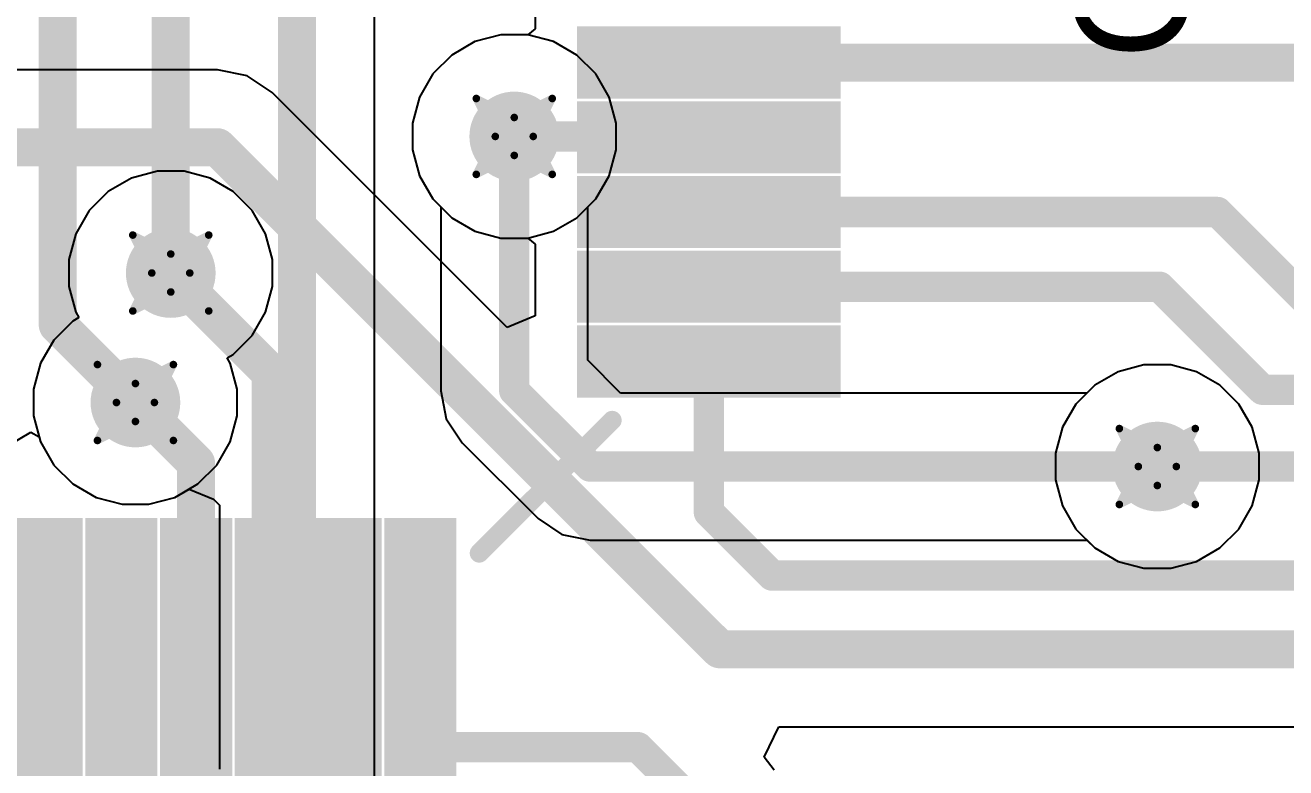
# Model space of a CAD drawing. Header units: inches. Extents: x -36 to 349, y -11 to 240.
# Drawn here: x 94.08 to 102.51, y 60.16 to 65.13 of the extents above; entities that cross this region are included whole.
import ezdxf

# ---------------------------------------------------------------- set-up
doc = ezdxf.new("R2010")
doc.units = ezdxf.units.IN
for name, color, linetype in [('Bottom Layer', 5, 'Continuous'), ('Drill Drawing', 1, 'Continuous'), ('Layer 1', 16, 'Continuous'), ('Layer 2', 76, 'Continuous'), ('Top Layer', 1, 'Continuous'), ('Top Overlay', 2, 'Continuous'), ('Top Paste', 8, 'Continuous'), ('Top Solder', 216, 'Continuous'), ('Via Holes', 16, 'Continuous')]:
    doc.layers.add(name, color=color, linetype=linetype)
doc.styles.add('Arial', font='', dxfattribs={"height": 0.2})
doc.styles.get('Arial').set_extended_font_data('Arial')

# ---------------------------------------------------------------- blocks, each defined once
blk = doc.blocks.new('LQFP_144_20_20__155')
at = {"layer": 'Top Layer'}
for points in [[(9.9, -6.61), (11.46, -6.61), (11.46, -6.89), (9.9, -6.89)], [(9.9, -7.11), (11.46, -7.11), (11.46, -7.39), (9.9, -7.39)], [(9.9, -7.61), (11.46, -7.61), (11.46, -7.89), (9.9, -7.89)], [(9.9, -8.11), (11.46, -8.11), (11.46, -8.39), (9.9, -8.39)], [(9.9, -8.61), (11.46, -8.61), (11.46, -8.89), (9.9, -8.89)], [(6.11, -11.46), (6.11, -9.9), (6.39, -9.9), (6.39, -11.46)], [(6.61, -11.46), (6.61, -9.9), (6.89, -9.9), (6.89, -11.46)], [(7.11, -11.46), (7.11, -9.9), (7.39, -9.9), (7.39, -11.46)], [(7.61, -11.46), (7.61, -9.9), (7.89, -9.9), (7.89, -11.46)], [(8.11, -11.46), (8.11, -9.9), (8.39, -9.9), (8.39, -11.46)], [(8.61, -11.46), (8.61, -9.9), (8.89, -9.9), (8.89, -11.46)]]:
    blk.add_hatch(color=1, dxfattribs=at).paths.add_polyline_path(points)
at = {"layer": 'Top Paste'}
for points in [[(9.9, -6.61), (11.46, -6.61), (11.46, -6.89), (9.9, -6.89)], [(9.9, -7.11), (11.46, -7.11), (11.46, -7.39), (9.9, -7.39)], [(9.9, -7.61), (11.46, -7.61), (11.46, -7.89), (9.9, -7.89)], [(9.9, -8.11), (11.46, -8.11), (11.46, -8.39), (9.9, -8.39)], [(9.9, -8.61), (11.46, -8.61), (11.46, -8.89), (9.9, -8.89)], [(6.11, -11.46), (6.11, -9.9), (6.39, -9.9), (6.39, -11.46)], [(6.61, -11.46), (6.61, -9.9), (6.89, -9.9), (6.89, -11.46)], [(7.11, -11.46), (7.11, -9.9), (7.39, -9.9), (7.39, -11.46)], [(7.61, -11.46), (7.61, -9.9), (7.89, -9.9), (7.89, -11.46)], [(8.11, -11.46), (8.11, -9.9), (8.39, -9.9), (8.39, -11.46)], [(8.61, -11.46), (8.61, -9.9), (8.89, -9.9), (8.89, -11.46)]]:
    blk.add_hatch(color=8, dxfattribs=at).paths.add_polyline_path(points)
at = {"layer": 'Top Solder'}
for points in [[(9.7984, -6.5084), (11.5616, -6.5084), (11.5616, -6.9916), (9.7984, -6.9916)], [(9.7984, -7.0084), (11.5616, -7.0084), (11.5616, -7.4916), (9.7984, -7.4916)], [(9.7984, -7.5084), (11.5616, -7.5084), (11.5616, -7.9916), (9.7984, -7.9916)], [(9.7984, -8.0084), (11.5616, -8.0084), (11.5616, -8.4916), (9.7984, -8.4916)], [(9.7984, -8.5084), (11.5616, -8.5084), (11.5616, -8.9916), (9.7984, -8.9916)], [(6.0084, -11.5616), (6.0084, -9.7984), (6.4916, -9.7984), (6.4916, -11.5616)], [(6.5084, -11.5616), (6.5084, -9.7984), (6.9916, -9.7984), (6.9916, -11.5616)], [(7.0084, -11.5616), (7.0084, -9.7984), (7.4916, -9.7984), (7.4916, -11.5616)], [(7.5084, -11.5616), (7.5084, -9.7984), (7.9916, -9.7984), (7.9916, -11.5616)], [(8.0084, -11.5616), (8.0084, -9.7984), (8.4916, -9.7984), (8.4916, -11.5616)], [(8.5084, -11.5616), (8.5084, -9.7984), (8.9916, -9.7984), (8.9916, -11.5616)]]:
    blk.add_hatch(color=216, dxfattribs=at).paths.add_polyline_path(points)
at = {"layer": 'Top Overlay'}
blk.add_lwpolyline([(9.144, -10.033, 0.127, 0.127, 0), (10.033, -9.144, 0.127, 0.127, 0)], format="xyseb", dxfattribs=at)
for points in [[(10.0013, -9.144, 0.0635, 0.0635, 1), (10.0648, -9.144, 0.0635, 0.0635, 1)], [(9.1122, -10.033, 0.0635, 0.0635, 1), (9.1758, -10.033, 0.0635, 0.0635, 1)]]:
    blk.add_lwpolyline(points, format="xyseb", close=True, dxfattribs=at)

msp = doc.modelspace()

# ---------------------------------------------------------------- hatches: boundary and pattern name
at = {"layer": 'Bottom Layer'}
h = msp.add_hatch(color=5, dxfattribs=at)
edge = h.paths.add_edge_path()
edge.add_arc((97.3473, 64.3835), 0.3, 0, 360)
h = msp.add_hatch(color=5, dxfattribs=at)
edge = h.paths.add_edge_path()
edge.add_arc((95.0498, 63.4696), 0.3, 0, 360)
h = msp.add_hatch(color=5, dxfattribs=at)
edge = h.paths.add_edge_path()
edge.add_arc((94.8135, 62.6029), 0.3, 0, 360)
h = msp.add_hatch(color=5, dxfattribs=at)
edge = h.paths.add_edge_path()
edge.add_arc((101.6486, 62.1745), 0.3, 0, 360)
at = {"layer": 'Layer 1'}
h = msp.add_hatch(color=16, dxfattribs=at)
edge = h.paths.add_edge_path()
edge.add_arc((97.3473, 64.3835), 0.3, 0, 360)
h = msp.add_hatch(color=16, dxfattribs=at)
edge = h.paths.add_edge_path()
edge.add_arc((95.0498, 63.4696), 0.3, 0, 360)
h = msp.add_hatch(color=16, dxfattribs=at)
edge = h.paths.add_edge_path()
edge.add_arc((94.8135, 62.6029), 0.3, 0, 360)
h = msp.add_hatch(color=16, dxfattribs=at)
edge = h.paths.add_edge_path()
edge.add_arc((101.6486, 62.1745), 0.3, 0, 360)
at = {"layer": 'Layer 2'}
h = msp.add_hatch(color=76, dxfattribs=at)
edge = h.paths.add_edge_path()
edge.add_arc((97.3473, 64.3835), 0.3, 0, 360)
h = msp.add_hatch(color=76, dxfattribs=at)
edge = h.paths.add_edge_path()
edge.add_arc((95.0498, 63.4696), 0.3, 0, 360)
h = msp.add_hatch(color=76, dxfattribs=at)
edge = h.paths.add_edge_path()
edge.add_arc((94.8135, 62.6029), 0.3, 0, 360)
h = msp.add_hatch(color=76, dxfattribs=at)
edge = h.paths.add_edge_path()
edge.add_arc((101.6486, 62.1745), 0.3, 0, 360)
at = {"layer": 'Top Layer'}
h = msp.add_hatch(color=1, dxfattribs=at)
edge = h.paths.add_edge_path()
edge.add_arc((97.3473, 64.3835), 0.3, 0, 360)
h = msp.add_hatch(color=1, dxfattribs=at)
edge = h.paths.add_edge_path()
edge.add_arc((95.0498, 63.4696), 0.3, 0, 360)
h = msp.add_hatch(color=1, dxfattribs=at)
edge = h.paths.add_edge_path()
edge.add_arc((94.8135, 62.6029), 0.3, 0, 360)
h = msp.add_hatch(color=1, dxfattribs=at)
edge = h.paths.add_edge_path()
edge.add_arc((101.6486, 62.1745), 0.3, 0, 360)
at = {"layer": 'Via Holes'}
h = msp.add_hatch(color=7, dxfattribs=at)
edge = h.paths.add_edge_path()
edge.add_arc((97.3473, 64.3835), 0.15, 0, 360)
h = msp.add_hatch(color=7, dxfattribs=at)
edge = h.paths.add_edge_path()
edge.add_arc((95.0498, 63.4696), 0.15, 0, 360)
h = msp.add_hatch(color=7, dxfattribs=at)
edge = h.paths.add_edge_path()
edge.add_arc((94.8135, 62.6029), 0.15, 0, 360)
h = msp.add_hatch(color=7, dxfattribs=at)
edge = h.paths.add_edge_path()
edge.add_arc((101.6486, 62.1745), 0.15, 0, 360)

# ---------------------------------------------------------------- linework, layer by layer
at = {"layer": 'Bottom Layer'}
for p, q in [((96.412, 59.9343), (96.412, 66.0782)), ((97.0845, 65.0181), (96.9292, 64.9284)), ((97.2577, 65.0645), (97.0845, 65.0181)), ((97.437, 65.0645), (97.2577, 65.0645)), ((97.6102, 65.0181), (97.437, 65.0645)), ((97.7655, 64.9284), (97.6102, 65.0181)), ((96.9292, 64.9284), (96.8024, 64.8016)), ((97.8922, 64.8016), (97.7655, 64.9284)), ((96.8024, 64.8016), (96.7127, 64.6463)), ((97.9819, 64.6463), (97.8922, 64.8016)), ((96.7127, 64.6463), (96.6663, 64.4731)), ((98.0283, 64.4731), (97.9819, 64.6463)), ((96.6663, 64.4731), (96.6663, 64.2938)), ((98.0283, 64.2938), (98.0283, 64.4731)), ((96.6663, 64.2938), (96.7127, 64.1206)), ((97.9819, 64.1206), (98.0283, 64.2938)), ((96.7127, 64.1206), (96.8024, 63.9653)), ((97.8922, 63.9653), (97.9819, 64.1206)), ((96.8024, 63.9653), (96.8553, 63.9125)), ((96.8553, 63.9125), (96.8553, 62.6817)), ((97.8394, 63.9125), (97.8922, 63.9653)), ((97.8394, 62.8855), (97.8394, 63.9125)), ((98.0583, 62.6665), (97.8394, 62.8855)), ((101.5589, 62.8555), (101.3857, 62.8091)), ((101.7382, 62.8555), (101.5589, 62.8555)), ((101.9114, 62.8091), (101.7382, 62.8555)), ((101.3857, 62.8091), (101.2304, 62.7194)), ((102.0667, 62.7194), (101.9114, 62.8091)), ((96.8553, 62.6817), (96.8927, 62.4934)), ((101.1775, 62.6665), (98.0583, 62.6665)), ((101.2304, 62.7194), (101.1775, 62.6665)), ((102.1935, 62.5926), (102.0667, 62.7194)), ((102.2831, 62.4374), (102.1935, 62.5926)), ((96.8927, 62.4934), (96.9994, 62.3338)), ((93.9103, 62.2851), (94.1133, 62.4052)), ((94.1133, 62.4052), (94.1697, 62.3743)), ((102.3296, 62.2642), (102.2831, 62.4374)), ((94.1697, 62.3743), (94.1789, 62.3401)), ((94.1789, 62.3401), (94.2685, 62.1848)), ((96.9994, 62.3338), (97.5066, 61.8266)), ((102.3296, 62.0848), (102.3296, 62.2642)), ((94.2685, 62.1848), (94.3953, 62.058)), ((94.3953, 62.058), (94.5506, 61.9683)), ((102.2831, 61.9116), (102.3296, 62.0848)), ((95.0763, 61.9683), (95.173, 62.0242)), ((95.173, 62.0242), (95.3356, 61.9553)), ((94.5506, 61.9683), (94.7238, 61.9219)), ((94.7238, 61.9219), (94.9031, 61.9219)), ((94.9031, 61.9219), (95.0763, 61.9683)), ((95.3356, 61.9553), (95.376, 61.9153)), ((95.376, 61.9153), (95.376, 60.1489)), ((102.1935, 61.7564), (102.2831, 61.9116)), ((97.5066, 61.8266), (97.6662, 61.7199)), ((97.6662, 61.7199), (97.8545, 61.6824)), ((102.0667, 61.6296), (102.1935, 61.7564)), ((97.8545, 61.6824), (101.1775, 61.6824)), ((101.1775, 61.6824), (101.2304, 61.6296)), ((101.2304, 61.6296), (101.3857, 61.5399)), ((101.9114, 61.5399), (102.0667, 61.6296)), ((101.3857, 61.5399), (101.5589, 61.4935)), ((101.5589, 61.4935), (101.7382, 61.4935)), ((101.7382, 61.4935), (101.9114, 61.5399))]:
    msp.add_line(p, q, dxfattribs=at)
for points in [[(95.894, 59.9343, 0.254, 0.254, 0), (95.894, 66.0782, 0.254, 0.254, 0)], [(95.0498, 63.4696, 0.254, 0.254, 0), (95.0498, 65.6969, 0.254, 0.254, 0)], [(94.2938, 63.1226, 0.254, 0.254, 0), (94.2938, 65.3605, 0.254, 0.254, 0)], [(97.3473, 62.6817, 0.2032, 0.2032, 0), (97.3473, 64.3835, 0.2032, 0.2032, 0)], [(94.2938, 63.1226, 0.254, 0.254, 0), (94.8135, 62.6029, 0.254, 0.254, 0)], [(97.3473, 62.6817, 0.2032, 0.2032, 0), (97.8545, 62.1745, 0.2032, 0.2032, 0)], [(97.8545, 62.1745, 0.2032, 0.2032, 0), (101.6486, 62.1745, 0.2032, 0.2032, 0)]]:
    msp.add_lwpolyline(points, format="xyseb", dxfattribs=at)
for points in [[(97.2965, 64.3835, 0.1016, 0.1016, 1), (97.3981, 64.3835, 0.1016, 0.1016, 1)], [(94.9863, 63.4696, 0.127, 0.127, 1), (95.1133, 63.4696, 0.127, 0.127, 1)], [(94.2303, 63.1226, 0.127, 0.127, 1), (94.3573, 63.1226, 0.127, 0.127, 1)], [(94.2303, 63.1226, 0.127, 0.127, 1), (94.3573, 63.1226, 0.127, 0.127, 1)], [(97.2965, 62.6817, 0.1016, 0.1016, 1), (97.3981, 62.6817, 0.1016, 0.1016, 1)], [(97.2965, 62.6817, 0.1016, 0.1016, 1), (97.3981, 62.6817, 0.1016, 0.1016, 1)], [(94.75, 62.6029, 0.127, 0.127, 1), (94.877, 62.6029, 0.127, 0.127, 1)], [(97.8037, 62.1745, 0.1016, 0.1016, 1), (97.9053, 62.1745, 0.1016, 0.1016, 1)], [(97.8037, 62.1745, 0.1016, 0.1016, 1), (97.9053, 62.1745, 0.1016, 0.1016, 1)], [(101.5978, 62.1745, 0.1016, 0.1016, 1), (101.6994, 62.1745, 0.1016, 0.1016, 1)]]:
    msp.add_lwpolyline(points, format="xyseb", close=True, dxfattribs=at)
at = {"layer": 'Drill Drawing'}
for points in [[(97.0933, 64.6375, 0.0508, 0.0508, 0), (97.3473, 64.5105, 0.0508, 0.0508, 0)], [(97.0933, 64.6375, 0.0508, 0.0508, 0), (97.2203, 64.3835, 0.0508, 0.0508, 0)], [(97.3473, 64.5105, 0.0508, 0.0508, 0), (97.6013, 64.6375, 0.0508, 0.0508, 0)], [(97.4743, 64.3835, 0.0508, 0.0508, 0), (97.6013, 64.6375, 0.0508, 0.0508, 0)], [(97.0933, 64.1295, 0.0508, 0.0508, 0), (97.2203, 64.3835, 0.0508, 0.0508, 0)], [(97.4743, 64.3835, 0.0508, 0.0508, 0), (97.6013, 64.1295, 0.0508, 0.0508, 0)], [(97.0933, 64.1295, 0.0508, 0.0508, 0), (97.3473, 64.2565, 0.0508, 0.0508, 0)], [(97.3473, 64.2565, 0.0508, 0.0508, 0), (97.6013, 64.1295, 0.0508, 0.0508, 0)], [(94.7958, 63.7236, 0.0508, 0.0508, 0), (95.0498, 63.5966, 0.0508, 0.0508, 0)], [(94.7958, 63.7236, 0.0508, 0.0508, 0), (94.9228, 63.4696, 0.0508, 0.0508, 0)], [(95.0498, 63.5966, 0.0508, 0.0508, 0), (95.3038, 63.7236, 0.0508, 0.0508, 0)], [(95.1768, 63.4696, 0.0508, 0.0508, 0), (95.3038, 63.7236, 0.0508, 0.0508, 0)], [(94.7958, 63.2156, 0.0508, 0.0508, 0), (94.9228, 63.4696, 0.0508, 0.0508, 0)], [(95.1768, 63.4696, 0.0508, 0.0508, 0), (95.3038, 63.2156, 0.0508, 0.0508, 0)], [(94.7958, 63.2156, 0.0508, 0.0508, 0), (95.0498, 63.3426, 0.0508, 0.0508, 0)], [(95.0498, 63.3426, 0.0508, 0.0508, 0), (95.3038, 63.2156, 0.0508, 0.0508, 0)], [(94.5595, 62.8569, 0.0508, 0.0508, 0), (94.8135, 62.7299, 0.0508, 0.0508, 0)], [(94.5595, 62.8569, 0.0508, 0.0508, 0), (94.6865, 62.6029, 0.0508, 0.0508, 0)], [(94.8135, 62.7299, 0.0508, 0.0508, 0), (95.0675, 62.8569, 0.0508, 0.0508, 0)], [(94.9405, 62.6029, 0.0508, 0.0508, 0), (95.0675, 62.8569, 0.0508, 0.0508, 0)], [(94.5595, 62.3489, 0.0508, 0.0508, 0), (94.6865, 62.6029, 0.0508, 0.0508, 0)], [(94.9405, 62.6029, 0.0508, 0.0508, 0), (95.0675, 62.3489, 0.0508, 0.0508, 0)], [(94.5595, 62.3489, 0.0508, 0.0508, 0), (94.8135, 62.4759, 0.0508, 0.0508, 0)], [(94.8135, 62.4759, 0.0508, 0.0508, 0), (95.0675, 62.3489, 0.0508, 0.0508, 0)], [(101.3946, 62.4285, 0.0508, 0.0508, 0), (101.6486, 62.3015, 0.0508, 0.0508, 0)], [(101.3946, 62.4285, 0.0508, 0.0508, 0), (101.5216, 62.1745, 0.0508, 0.0508, 0)], [(101.6486, 62.3015, 0.0508, 0.0508, 0), (101.9026, 62.4285, 0.0508, 0.0508, 0)], [(101.7756, 62.1745, 0.0508, 0.0508, 0), (101.9026, 62.4285, 0.0508, 0.0508, 0)], [(101.3946, 61.9205, 0.0508, 0.0508, 0), (101.5216, 62.1745, 0.0508, 0.0508, 0)], [(101.7756, 62.1745, 0.0508, 0.0508, 0), (101.9026, 61.9205, 0.0508, 0.0508, 0)], [(101.3946, 61.9205, 0.0508, 0.0508, 0), (101.6486, 62.0475, 0.0508, 0.0508, 0)], [(101.6486, 62.0475, 0.0508, 0.0508, 0), (101.9026, 61.9205, 0.0508, 0.0508, 0)]]:
    msp.add_lwpolyline(points, format="xyseb", dxfattribs=at)
for points in [[(97.0806, 64.6375, 0.0254, 0.0254, 1), (97.106, 64.6375, 0.0254, 0.0254, 1)], [(97.0806, 64.6375, 0.0254, 0.0254, 1), (97.106, 64.6375, 0.0254, 0.0254, 1)], [(97.5886, 64.6375, 0.0254, 0.0254, 1), (97.614, 64.6375, 0.0254, 0.0254, 1)], [(97.5886, 64.6375, 0.0254, 0.0254, 1), (97.614, 64.6375, 0.0254, 0.0254, 1)], [(97.3346, 64.5105, 0.0254, 0.0254, 1), (97.36, 64.5105, 0.0254, 0.0254, 1)], [(97.3346, 64.5105, 0.0254, 0.0254, 1), (97.36, 64.5105, 0.0254, 0.0254, 1)], [(97.2076, 64.3835, 0.0254, 0.0254, 1), (97.233, 64.3835, 0.0254, 0.0254, 1)], [(97.2076, 64.3835, 0.0254, 0.0254, 1), (97.233, 64.3835, 0.0254, 0.0254, 1)], [(97.4616, 64.3835, 0.0254, 0.0254, 1), (97.487, 64.3835, 0.0254, 0.0254, 1)], [(97.4616, 64.3835, 0.0254, 0.0254, 1), (97.487, 64.3835, 0.0254, 0.0254, 1)], [(97.3346, 64.2565, 0.0254, 0.0254, 1), (97.36, 64.2565, 0.0254, 0.0254, 1)], [(97.3346, 64.2565, 0.0254, 0.0254, 1), (97.36, 64.2565, 0.0254, 0.0254, 1)], [(97.0806, 64.1295, 0.0254, 0.0254, 1), (97.106, 64.1295, 0.0254, 0.0254, 1)], [(97.0806, 64.1295, 0.0254, 0.0254, 1), (97.106, 64.1295, 0.0254, 0.0254, 1)], [(97.5886, 64.1295, 0.0254, 0.0254, 1), (97.614, 64.1295, 0.0254, 0.0254, 1)], [(97.5886, 64.1295, 0.0254, 0.0254, 1), (97.614, 64.1295, 0.0254, 0.0254, 1)], [(94.7831, 63.7236, 0.0254, 0.0254, 1), (94.8085, 63.7236, 0.0254, 0.0254, 1)], [(94.7831, 63.7236, 0.0254, 0.0254, 1), (94.8085, 63.7236, 0.0254, 0.0254, 1)], [(95.2911, 63.7236, 0.0254, 0.0254, 1), (95.3165, 63.7236, 0.0254, 0.0254, 1)], [(95.2911, 63.7236, 0.0254, 0.0254, 1), (95.3165, 63.7236, 0.0254, 0.0254, 1)], [(95.0371, 63.5966, 0.0254, 0.0254, 1), (95.0625, 63.5966, 0.0254, 0.0254, 1)], [(95.0371, 63.5966, 0.0254, 0.0254, 1), (95.0625, 63.5966, 0.0254, 0.0254, 1)], [(94.9101, 63.4696, 0.0254, 0.0254, 1), (94.9355, 63.4696, 0.0254, 0.0254, 1)], [(94.9101, 63.4696, 0.0254, 0.0254, 1), (94.9355, 63.4696, 0.0254, 0.0254, 1)], [(95.1641, 63.4696, 0.0254, 0.0254, 1), (95.1895, 63.4696, 0.0254, 0.0254, 1)], [(95.1641, 63.4696, 0.0254, 0.0254, 1), (95.1895, 63.4696, 0.0254, 0.0254, 1)], [(95.0371, 63.3426, 0.0254, 0.0254, 1), (95.0625, 63.3426, 0.0254, 0.0254, 1)], [(95.0371, 63.3426, 0.0254, 0.0254, 1), (95.0625, 63.3426, 0.0254, 0.0254, 1)], [(94.7831, 63.2156, 0.0254, 0.0254, 1), (94.8085, 63.2156, 0.0254, 0.0254, 1)], [(94.7831, 63.2156, 0.0254, 0.0254, 1), (94.8085, 63.2156, 0.0254, 0.0254, 1)], [(95.2911, 63.2156, 0.0254, 0.0254, 1), (95.3165, 63.2156, 0.0254, 0.0254, 1)], [(95.2911, 63.2156, 0.0254, 0.0254, 1), (95.3165, 63.2156, 0.0254, 0.0254, 1)], [(94.5468, 62.8569, 0.0254, 0.0254, 1), (94.5722, 62.8569, 0.0254, 0.0254, 1)], [(94.5468, 62.8569, 0.0254, 0.0254, 1), (94.5722, 62.8569, 0.0254, 0.0254, 1)], [(95.0548, 62.8569, 0.0254, 0.0254, 1), (95.0802, 62.8569, 0.0254, 0.0254, 1)], [(95.0548, 62.8569, 0.0254, 0.0254, 1), (95.0802, 62.8569, 0.0254, 0.0254, 1)], [(94.8008, 62.7299, 0.0254, 0.0254, 1), (94.8262, 62.7299, 0.0254, 0.0254, 1)], [(94.8008, 62.7299, 0.0254, 0.0254, 1), (94.8262, 62.7299, 0.0254, 0.0254, 1)], [(94.6738, 62.6029, 0.0254, 0.0254, 1), (94.6992, 62.6029, 0.0254, 0.0254, 1)], [(94.6738, 62.6029, 0.0254, 0.0254, 1), (94.6992, 62.6029, 0.0254, 0.0254, 1)], [(94.9278, 62.6029, 0.0254, 0.0254, 1), (94.9532, 62.6029, 0.0254, 0.0254, 1)], [(94.9278, 62.6029, 0.0254, 0.0254, 1), (94.9532, 62.6029, 0.0254, 0.0254, 1)], [(94.8008, 62.4759, 0.0254, 0.0254, 1), (94.8262, 62.4759, 0.0254, 0.0254, 1)], [(94.8008, 62.4759, 0.0254, 0.0254, 1), (94.8262, 62.4759, 0.0254, 0.0254, 1)], [(101.3819, 62.4285, 0.0254, 0.0254, 1), (101.4073, 62.4285, 0.0254, 0.0254, 1)], [(101.3819, 62.4285, 0.0254, 0.0254, 1), (101.4073, 62.4285, 0.0254, 0.0254, 1)], [(101.8899, 62.4285, 0.0254, 0.0254, 1), (101.9153, 62.4285, 0.0254, 0.0254, 1)], [(101.8899, 62.4285, 0.0254, 0.0254, 1), (101.9153, 62.4285, 0.0254, 0.0254, 1)], [(94.5468, 62.3489, 0.0254, 0.0254, 1), (94.5722, 62.3489, 0.0254, 0.0254, 1)], [(94.5468, 62.3489, 0.0254, 0.0254, 1), (94.5722, 62.3489, 0.0254, 0.0254, 1)], [(95.0548, 62.3489, 0.0254, 0.0254, 1), (95.0802, 62.3489, 0.0254, 0.0254, 1)], [(95.0548, 62.3489, 0.0254, 0.0254, 1), (95.0802, 62.3489, 0.0254, 0.0254, 1)], [(101.6359, 62.3015, 0.0254, 0.0254, 1), (101.6613, 62.3015, 0.0254, 0.0254, 1)], [(101.6359, 62.3015, 0.0254, 0.0254, 1), (101.6613, 62.3015, 0.0254, 0.0254, 1)], [(101.5089, 62.1745, 0.0254, 0.0254, 1), (101.5343, 62.1745, 0.0254, 0.0254, 1)], [(101.5089, 62.1745, 0.0254, 0.0254, 1), (101.5343, 62.1745, 0.0254, 0.0254, 1)], [(101.7629, 62.1745, 0.0254, 0.0254, 1), (101.7883, 62.1745, 0.0254, 0.0254, 1)], [(101.7629, 62.1745, 0.0254, 0.0254, 1), (101.7883, 62.1745, 0.0254, 0.0254, 1)], [(101.6359, 62.0475, 0.0254, 0.0254, 1), (101.6613, 62.0475, 0.0254, 0.0254, 1)], [(101.6359, 62.0475, 0.0254, 0.0254, 1), (101.6613, 62.0475, 0.0254, 0.0254, 1)], [(101.3819, 61.9205, 0.0254, 0.0254, 1), (101.4073, 61.9205, 0.0254, 0.0254, 1)], [(101.3819, 61.9205, 0.0254, 0.0254, 1), (101.4073, 61.9205, 0.0254, 0.0254, 1)], [(101.8899, 61.9205, 0.0254, 0.0254, 1), (101.9153, 61.9205, 0.0254, 0.0254, 1)], [(101.8899, 61.9205, 0.0254, 0.0254, 1), (101.9153, 61.9205, 0.0254, 0.0254, 1)]]:
    msp.add_lwpolyline(points, format="xyseb", close=True, dxfattribs=at)
at = {"layer": 'Layer 1'}
for p, q in [((97.0845, 65.0181), (96.9292, 64.9284)), ((97.2577, 65.0645), (97.0845, 65.0181)), ((97.437, 65.0645), (97.2577, 65.0645)), ((97.6102, 65.0181), (97.437, 65.0645)), ((97.7655, 64.9284), (97.6102, 65.0181)), ((96.9292, 64.9284), (96.8024, 64.8016)), ((97.8922, 64.8016), (97.7655, 64.9284)), ((96.8024, 64.8016), (96.7127, 64.6463)), ((97.9819, 64.6463), (97.8922, 64.8016)), ((96.7127, 64.6463), (96.6663, 64.4731)), ((98.0283, 64.4731), (97.9819, 64.6463)), ((96.6663, 64.4731), (96.6663, 64.2938)), ((98.0283, 64.2938), (98.0283, 64.4731)), ((96.6663, 64.2938), (96.7127, 64.1206)), ((97.9819, 64.1206), (98.0283, 64.2938)), ((94.787, 64.1042), (94.6317, 64.0145)), ((94.9602, 64.1506), (94.787, 64.1042)), ((95.1395, 64.1506), (94.9602, 64.1506)), ((95.3127, 64.1042), (95.1395, 64.1506)), ((95.468, 64.0145), (95.3127, 64.1042)), ((96.7127, 64.1206), (96.8024, 63.9653)), ((97.8922, 63.9653), (97.9819, 64.1206)), ((94.6317, 64.0145), (94.5049, 63.8877)), ((95.5948, 63.8877), (95.468, 64.0145)), ((96.8024, 63.9653), (96.9292, 63.8386)), ((97.7655, 63.8386), (97.8922, 63.9653)), ((94.5049, 63.8877), (94.4152, 63.7324)), ((95.6844, 63.7324), (95.5948, 63.8877)), ((96.9292, 63.8386), (97.0845, 63.7489)), ((97.6102, 63.7489), (97.7655, 63.8386)), ((97.0845, 63.7489), (97.2577, 63.7025)), ((97.437, 63.7025), (97.6102, 63.7489)), ((94.4152, 63.7324), (94.3688, 63.5592)), ((95.7308, 63.5592), (95.6844, 63.7324)), ((97.2577, 63.7025), (97.437, 63.7025)), ((94.3688, 63.5592), (94.3688, 63.3799)), ((95.7308, 63.3799), (95.7308, 63.5592)), ((94.3688, 63.3799), (94.4152, 63.2067)), ((95.6844, 63.2067), (95.7308, 63.3799)), ((94.4357, 63.1712), (94.3953, 63.1479)), ((94.4152, 63.2067), (94.4357, 63.1712)), ((95.5948, 63.0514), (95.6844, 63.2067)), ((94.3953, 63.1479), (94.2685, 63.0211)), ((94.2685, 63.0211), (94.1789, 62.8658)), ((95.468, 62.9246), (95.5948, 63.0514)), ((95.4276, 62.9013), (95.468, 62.9246)), ((95.4481, 62.8658), (95.4276, 62.9013)), ((94.1789, 62.8658), (94.1325, 62.6926)), ((95.4945, 62.6926), (95.4481, 62.8658)), ((101.5589, 62.8555), (101.3857, 62.8091)), ((101.7382, 62.8555), (101.5589, 62.8555)), ((101.9114, 62.8091), (101.7382, 62.8555)), ((101.3857, 62.8091), (101.2304, 62.7194)), ((102.0667, 62.7194), (101.9114, 62.8091)), ((94.1325, 62.6926), (94.1325, 62.5133)), ((95.4945, 62.5133), (95.4945, 62.6926)), ((101.2304, 62.7194), (101.1036, 62.5926)), ((102.1935, 62.5926), (102.0667, 62.7194)), ((101.1036, 62.5926), (101.014, 62.4374)), ((102.2831, 62.4374), (102.1935, 62.5926)), ((94.1325, 62.5133), (94.1789, 62.3401)), ((95.4481, 62.3401), (95.4945, 62.5133)), ((101.014, 62.4374), (100.9676, 62.2642)), ((102.3296, 62.2642), (102.2831, 62.4374)), ((94.1789, 62.3401), (94.2685, 62.1848)), ((95.3584, 62.1848), (95.4481, 62.3401)), ((100.9676, 62.2642), (100.9676, 62.0848)), ((102.3296, 62.0848), (102.3296, 62.2642)), ((94.2685, 62.1848), (94.3953, 62.058)), ((95.2316, 62.058), (95.3584, 62.1848)), ((94.3953, 62.058), (94.5506, 61.9683)), ((95.0763, 61.9683), (95.2316, 62.058)), ((100.9676, 62.0848), (101.014, 61.9116)), ((102.2831, 61.9116), (102.3296, 62.0848)), ((94.5506, 61.9683), (94.7238, 61.9219)), ((94.7238, 61.9219), (94.9031, 61.9219)), ((94.9031, 61.9219), (95.0763, 61.9683)), ((101.014, 61.9116), (101.1036, 61.7564)), ((102.1935, 61.7564), (102.2831, 61.9116)), ((101.1036, 61.7564), (101.2304, 61.6296)), ((102.0667, 61.6296), (102.1935, 61.7564)), ((101.2304, 61.6296), (101.3857, 61.5399)), ((101.9114, 61.5399), (102.0667, 61.6296)), ((101.3857, 61.5399), (101.5589, 61.4935)), ((101.5589, 61.4935), (101.7382, 61.4935)), ((101.7382, 61.4935), (101.9114, 61.5399))]:
    msp.add_line(p, q, dxfattribs=at)
at = {"layer": 'Layer 2'}
for p, q in [((97.0845, 65.0181), (96.9292, 64.9284)), ((97.2577, 65.0645), (97.0845, 65.0181)), ((97.437, 65.0645), (97.2577, 65.0645)), ((97.6102, 65.0181), (97.437, 65.0645)), ((97.7655, 64.9284), (97.6102, 65.0181)), ((96.9292, 64.9284), (96.8024, 64.8016)), ((97.8922, 64.8016), (97.7655, 64.9284)), ((96.8024, 64.8016), (96.7127, 64.6463)), ((97.9819, 64.6463), (97.8922, 64.8016)), ((96.7127, 64.6463), (96.6663, 64.4731)), ((98.0283, 64.4731), (97.9819, 64.6463)), ((96.6663, 64.4731), (96.6663, 64.2938)), ((98.0283, 64.2938), (98.0283, 64.4731)), ((96.6663, 64.2938), (96.7127, 64.1206)), ((97.9819, 64.1206), (98.0283, 64.2938)), ((94.787, 64.1042), (94.6317, 64.0145)), ((94.9602, 64.1506), (94.787, 64.1042)), ((95.1395, 64.1506), (94.9602, 64.1506)), ((95.3127, 64.1042), (95.1395, 64.1506)), ((95.468, 64.0145), (95.3127, 64.1042)), ((96.7127, 64.1206), (96.8024, 63.9653)), ((97.8922, 63.9653), (97.9819, 64.1206)), ((94.6317, 64.0145), (94.5049, 63.8877)), ((95.5948, 63.8877), (95.468, 64.0145)), ((96.8024, 63.9653), (96.9292, 63.8386)), ((97.7655, 63.8386), (97.8922, 63.9653)), ((94.5049, 63.8877), (94.4152, 63.7324)), ((95.6844, 63.7324), (95.5948, 63.8877)), ((96.9292, 63.8386), (97.0845, 63.7489)), ((97.6102, 63.7489), (97.7655, 63.8386)), ((97.0845, 63.7489), (97.2577, 63.7025)), ((97.437, 63.7025), (97.6102, 63.7489)), ((94.4152, 63.7324), (94.3688, 63.5592)), ((95.7308, 63.5592), (95.6844, 63.7324)), ((97.2577, 63.7025), (97.437, 63.7025)), ((94.3688, 63.5592), (94.3688, 63.3799)), ((95.7308, 63.3799), (95.7308, 63.5592)), ((94.3688, 63.3799), (94.4152, 63.2067)), ((95.6844, 63.2067), (95.7308, 63.3799)), ((94.4357, 63.1712), (94.3953, 63.1479)), ((94.4152, 63.2067), (94.4357, 63.1712)), ((95.5948, 63.0514), (95.6844, 63.2067)), ((94.3953, 63.1479), (94.2685, 63.0211)), ((94.2685, 63.0211), (94.1789, 62.8658)), ((95.468, 62.9246), (95.5948, 63.0514)), ((95.4276, 62.9013), (95.468, 62.9246)), ((95.4481, 62.8658), (95.4276, 62.9013)), ((94.1789, 62.8658), (94.1325, 62.6926)), ((95.4945, 62.6926), (95.4481, 62.8658)), ((101.5589, 62.8555), (101.3857, 62.8091)), ((101.7382, 62.8555), (101.5589, 62.8555)), ((101.9114, 62.8091), (101.7382, 62.8555)), ((101.3857, 62.8091), (101.2304, 62.7194)), ((102.0667, 62.7194), (101.9114, 62.8091)), ((94.1325, 62.6926), (94.1325, 62.5133)), ((95.4945, 62.5133), (95.4945, 62.6926)), ((101.2304, 62.7194), (101.1036, 62.5926)), ((102.1935, 62.5926), (102.0667, 62.7194)), ((101.1036, 62.5926), (101.014, 62.4374)), ((102.2831, 62.4374), (102.1935, 62.5926)), ((94.1325, 62.5133), (94.1789, 62.3401)), ((95.4481, 62.3401), (95.4945, 62.5133)), ((101.014, 62.4374), (100.9676, 62.2642)), ((102.3296, 62.2642), (102.2831, 62.4374)), ((94.1789, 62.3401), (94.2685, 62.1848)), ((95.3584, 62.1848), (95.4481, 62.3401)), ((100.9676, 62.2642), (100.9676, 62.0848)), ((102.3296, 62.0848), (102.3296, 62.2642)), ((94.2685, 62.1848), (94.3953, 62.058)), ((95.2316, 62.058), (95.3584, 62.1848)), ((94.3953, 62.058), (94.5506, 61.9683)), ((95.0763, 61.9683), (95.2316, 62.058)), ((100.9676, 62.0848), (101.014, 61.9116)), ((102.2831, 61.9116), (102.3296, 62.0848)), ((94.5506, 61.9683), (94.7238, 61.9219)), ((94.7238, 61.9219), (94.9031, 61.9219)), ((94.9031, 61.9219), (95.0763, 61.9683)), ((101.014, 61.9116), (101.1036, 61.7564)), ((102.1935, 61.7564), (102.2831, 61.9116)), ((101.1036, 61.7564), (101.2304, 61.6296)), ((102.0667, 61.6296), (102.1935, 61.7564)), ((101.2304, 61.6296), (101.3857, 61.5399)), ((101.9114, 61.5399), (102.0667, 61.6296)), ((101.3857, 61.5399), (101.5589, 61.4935)), ((101.5589, 61.4935), (101.7382, 61.4935)), ((101.7382, 61.4935), (101.9114, 61.5399))]:
    msp.add_line(p, q, dxfattribs=at)
at = {"layer": 'Top Layer'}
for p, q in [((97.4882, 66.36), (97.4882, 65.1038)), ((97.4882, 65.1038), (97.437, 65.0645)), ((97.0845, 65.0181), (96.9292, 64.9284)), ((97.2577, 65.0645), (97.0845, 65.0181)), ((97.437, 65.0645), (97.2577, 65.0645)), ((96.9292, 64.9284), (96.8024, 64.8016)), ((95.362, 64.8295), (86.5276, 64.8295)), ((95.5602, 64.7901), (95.362, 64.8295)), ((95.7282, 64.6778), (95.5602, 64.7901)), ((96.8024, 64.8016), (96.7127, 64.6463)), ((97.3005, 63.1056), (95.7282, 64.6778)), ((96.7127, 64.6463), (96.6663, 64.4731)), ((96.6663, 64.4731), (96.6663, 64.2938)), ((96.6663, 64.2938), (96.7127, 64.1206)), ((96.7127, 64.1206), (96.8024, 63.9653)), ((96.8024, 63.9653), (96.9292, 63.8386)), ((96.9292, 63.8386), (97.0845, 63.7489)), ((97.0845, 63.7489), (97.2577, 63.7025)), ((97.2577, 63.7025), (97.437, 63.7025)), ((97.437, 63.7025), (97.4882, 63.6632)), ((97.4882, 63.6632), (97.4882, 63.1833)), ((97.4882, 63.1833), (97.3005, 63.1056)), ((99.0181, 60.2301), (99.1178, 60.4333)), ((99.1178, 60.4333), (102.8275, 60.4333)), ((99.0849, 60.1437), (99.0181, 60.2301))]:
    msp.add_line(p, q, dxfattribs=at)
for points in [[(98.6492, 64.878, 0.254, 0.254, 0), (123.2834, 64.878, 0.254, 0.254, 0)], [(83.8521, 64.3116, 0.254, 0.254, 0), (95.362, 64.3116, 0.254, 0.254, 0)], [(95.362, 64.3116, 0.254, 0.254, 0), (98.7222, 60.9513, 0.254, 0.254, 0)], [(97.3473, 64.3835, 0.2032, 0.2032, 0), (98.6437, 64.3835, 0.2032, 0.2032, 0)], [(98.6437, 64.3835, 0.2032, 0.2032, 0), (98.6492, 64.378, 0.2032, 0.2032, 0)], [(98.6492, 63.878, 0.2032, 0.2032, 0), (102.0508, 63.878, 0.2032, 0.2032, 0)], [(102.0508, 63.878, 0.2032, 0.2032, 0), (102.6908, 63.238, 0.2032, 0.2032, 0)], [(95.0498, 63.4696, 0.254, 0.254, 0), (95.7177, 62.8017, 0.254, 0.254, 0)], [(98.6492, 63.378, 0.2032, 0.2032, 0), (101.6626, 63.378, 0.2032, 0.2032, 0)], [(101.6626, 63.378, 0.2032, 0.2032, 0), (102.3526, 62.6881, 0.2032, 0.2032, 0)], [(95.7177, 60.9495, 0.254, 0.254, 0), (95.7177, 62.8017, 0.254, 0.254, 0)], [(98.6492, 61.8684, 0.2032, 0.2032, 0), (98.6492, 62.878, 0.2032, 0.2032, 0)], [(102.3526, 62.6881, 0.2032, 0.2032, 0), (122.0526, 62.6881, 0.2032, 0.2032, 0)], [(94.8135, 62.6029, 0.254, 0.254, 0), (95.2192, 62.1972, 0.254, 0.254, 0)], [(95.2192, 60.948, 0.254, 0.254, 0), (95.2192, 62.1972, 0.254, 0.254, 0)], [(101.6486, 62.1745, 0.2032, 0.2032, 0), (121.7243, 62.1745, 0.2032, 0.2032, 0)], [(98.6492, 61.8684, 0.2032, 0.2032, 0), (99.0732, 61.4444, 0.2032, 0.2032, 0)], [(99.0732, 61.4444, 0.2032, 0.2032, 0), (121.638, 61.4444, 0.2032, 0.2032, 0)], [(94.7192, 59.7596, 0.254, 0.254, 0), (94.7192, 60.948, 0.254, 0.254, 0)], [(95.7177, 60.9495, 0.254, 0.254, 0), (95.7192, 60.948, 0.254, 0.254, 0)], [(96.2192, 58.5724, 0.2032, 0.2032, 0), (96.2192, 60.948, 0.2032, 0.2032, 0)], [(98.7222, 60.9513, 0.254, 0.254, 0), (121.2766, 60.9513, 0.254, 0.254, 0)], [(96.7576, 60.2962, 0.2032, 0.2032, 0), (98.1747, 60.2962, 0.2032, 0.2032, 0)], [(98.1747, 60.2962, 0.2032, 0.2032, 0), (99.0182, 59.4528, 0.2032, 0.2032, 0)]]:
    msp.add_lwpolyline(points, format="xyseb", dxfattribs=at)
for points in [[(98.5857, 64.878, 0.127, 0.127, 1), (98.7127, 64.878, 0.127, 0.127, 1)], [(95.2985, 64.3116, 0.127, 0.127, 1), (95.4255, 64.3116, 0.127, 0.127, 1)], [(95.2985, 64.3116, 0.127, 0.127, 1), (95.4255, 64.3116, 0.127, 0.127, 1)], [(97.2965, 64.3835, 0.1016, 0.1016, 1), (97.3981, 64.3835, 0.1016, 0.1016, 1)], [(98.5929, 64.3835, 0.1016, 0.1016, 1), (98.6945, 64.3835, 0.1016, 0.1016, 1)], [(98.5929, 64.3835, 0.1016, 0.1016, 1), (98.6945, 64.3835, 0.1016, 0.1016, 1)], [(98.5984, 64.378, 0.1016, 0.1016, 1), (98.7, 64.378, 0.1016, 0.1016, 1)], [(98.5984, 63.878, 0.1016, 0.1016, 1), (98.7, 63.878, 0.1016, 0.1016, 1)], [(102, 63.878, 0.1016, 0.1016, 1), (102.1016, 63.878, 0.1016, 0.1016, 1)], [(102, 63.878, 0.1016, 0.1016, 1), (102.1016, 63.878, 0.1016, 0.1016, 1)], [(94.9863, 63.4696, 0.127, 0.127, 1), (95.1133, 63.4696, 0.127, 0.127, 1)], [(98.5984, 63.378, 0.1016, 0.1016, 1), (98.7, 63.378, 0.1016, 0.1016, 1)], [(101.6118, 63.378, 0.1016, 0.1016, 1), (101.7134, 63.378, 0.1016, 0.1016, 1)], [(101.6118, 63.378, 0.1016, 0.1016, 1), (101.7134, 63.378, 0.1016, 0.1016, 1)], [(95.6542, 62.8017, 0.127, 0.127, 1), (95.7812, 62.8017, 0.127, 0.127, 1)], [(95.6542, 62.8017, 0.127, 0.127, 1), (95.7812, 62.8017, 0.127, 0.127, 1)], [(98.5984, 62.878, 0.1016, 0.1016, 1), (98.7, 62.878, 0.1016, 0.1016, 1)], [(102.3018, 62.6881, 0.1016, 0.1016, 1), (102.4034, 62.6881, 0.1016, 0.1016, 1)], [(102.3018, 62.6881, 0.1016, 0.1016, 1), (102.4034, 62.6881, 0.1016, 0.1016, 1)], [(94.75, 62.6029, 0.127, 0.127, 1), (94.877, 62.6029, 0.127, 0.127, 1)], [(95.1557, 62.1972, 0.127, 0.127, 1), (95.2827, 62.1972, 0.127, 0.127, 1)], [(95.1557, 62.1972, 0.127, 0.127, 1), (95.2827, 62.1972, 0.127, 0.127, 1)], [(101.5978, 62.1745, 0.1016, 0.1016, 1), (101.6994, 62.1745, 0.1016, 0.1016, 1)], [(98.5984, 61.8684, 0.1016, 0.1016, 1), (98.7, 61.8684, 0.1016, 0.1016, 1)], [(98.5984, 61.8684, 0.1016, 0.1016, 1), (98.7, 61.8684, 0.1016, 0.1016, 1)], [(99.0224, 61.4444, 0.1016, 0.1016, 1), (99.124, 61.4444, 0.1016, 0.1016, 1)], [(99.0224, 61.4444, 0.1016, 0.1016, 1), (99.124, 61.4444, 0.1016, 0.1016, 1)], [(94.6557, 60.948, 0.127, 0.127, 1), (94.7827, 60.948, 0.127, 0.127, 1)], [(95.1557, 60.948, 0.127, 0.127, 1), (95.2827, 60.948, 0.127, 0.127, 1)], [(95.6542, 60.9495, 0.127, 0.127, 1), (95.7812, 60.9495, 0.127, 0.127, 1)], [(95.6542, 60.9495, 0.127, 0.127, 1), (95.7812, 60.9495, 0.127, 0.127, 1)], [(95.6557, 60.948, 0.127, 0.127, 1), (95.7827, 60.948, 0.127, 0.127, 1)], [(96.1684, 60.948, 0.1016, 0.1016, 1), (96.27, 60.948, 0.1016, 0.1016, 1)], [(98.6587, 60.9513, 0.127, 0.127, 1), (98.7857, 60.9513, 0.127, 0.127, 1)], [(98.6587, 60.9513, 0.127, 0.127, 1), (98.7857, 60.9513, 0.127, 0.127, 1)], [(96.7068, 60.2962, 0.1016, 0.1016, 1), (96.8084, 60.2962, 0.1016, 0.1016, 1)], [(98.1239, 60.2962, 0.1016, 0.1016, 1), (98.2255, 60.2962, 0.1016, 0.1016, 1)], [(98.1239, 60.2962, 0.1016, 0.1016, 1), (98.2255, 60.2962, 0.1016, 0.1016, 1)]]:
    msp.add_lwpolyline(points, format="xyseb", close=True, dxfattribs=at)

# ---------------------------------------------------------------- block references
msp.add_blockref('LQFP_144_20_20__155', (87.9692, 71.628))

# ---------------------------------------------------------------- texts
at = {"layer": 'Top Overlay', "style": 'Arial'}
msp.add_text('C93', height=0.762, rotation=90, dxfattribs=at).set_placement((101.8539, 64.8973))

doc.saveas('drawing.dxf')
